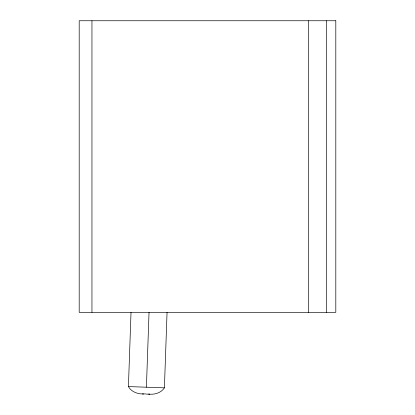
<?xml version="1.0" encoding="UTF-8"?>
<svg xmlns="http://www.w3.org/2000/svg" width="415" height="415" viewBox="0 0 415 415"><rect width="100%" height="100%" fill="white"/><g stroke="black" fill="none" stroke-linecap="round" stroke-linejoin="round"><path stroke-width="0.62" d="M142.734 393.954C137.189 393.985 131.171 391.651 128.422 386.583L131.016 312.428M146.417 387.205L149.032 312.407M149.613 394.198C155.143 394.613 161.316 392.704 164.407 387.833L167.053 312.391M128.422 386.583L164.407 387.833M145.722 393.908L142.615 393.954L143.657 393.991M146.173 394.079L149.737 394.198L148.539 394.053M326.641 20.75L326.641 312.329M308.698 20.75L308.698 312.329M91.954 20.75L91.954 312.329M335.808 20.75L79.192 20.75L79.192 312.329L335.808 312.329L335.808 20.75"/></g></svg>
